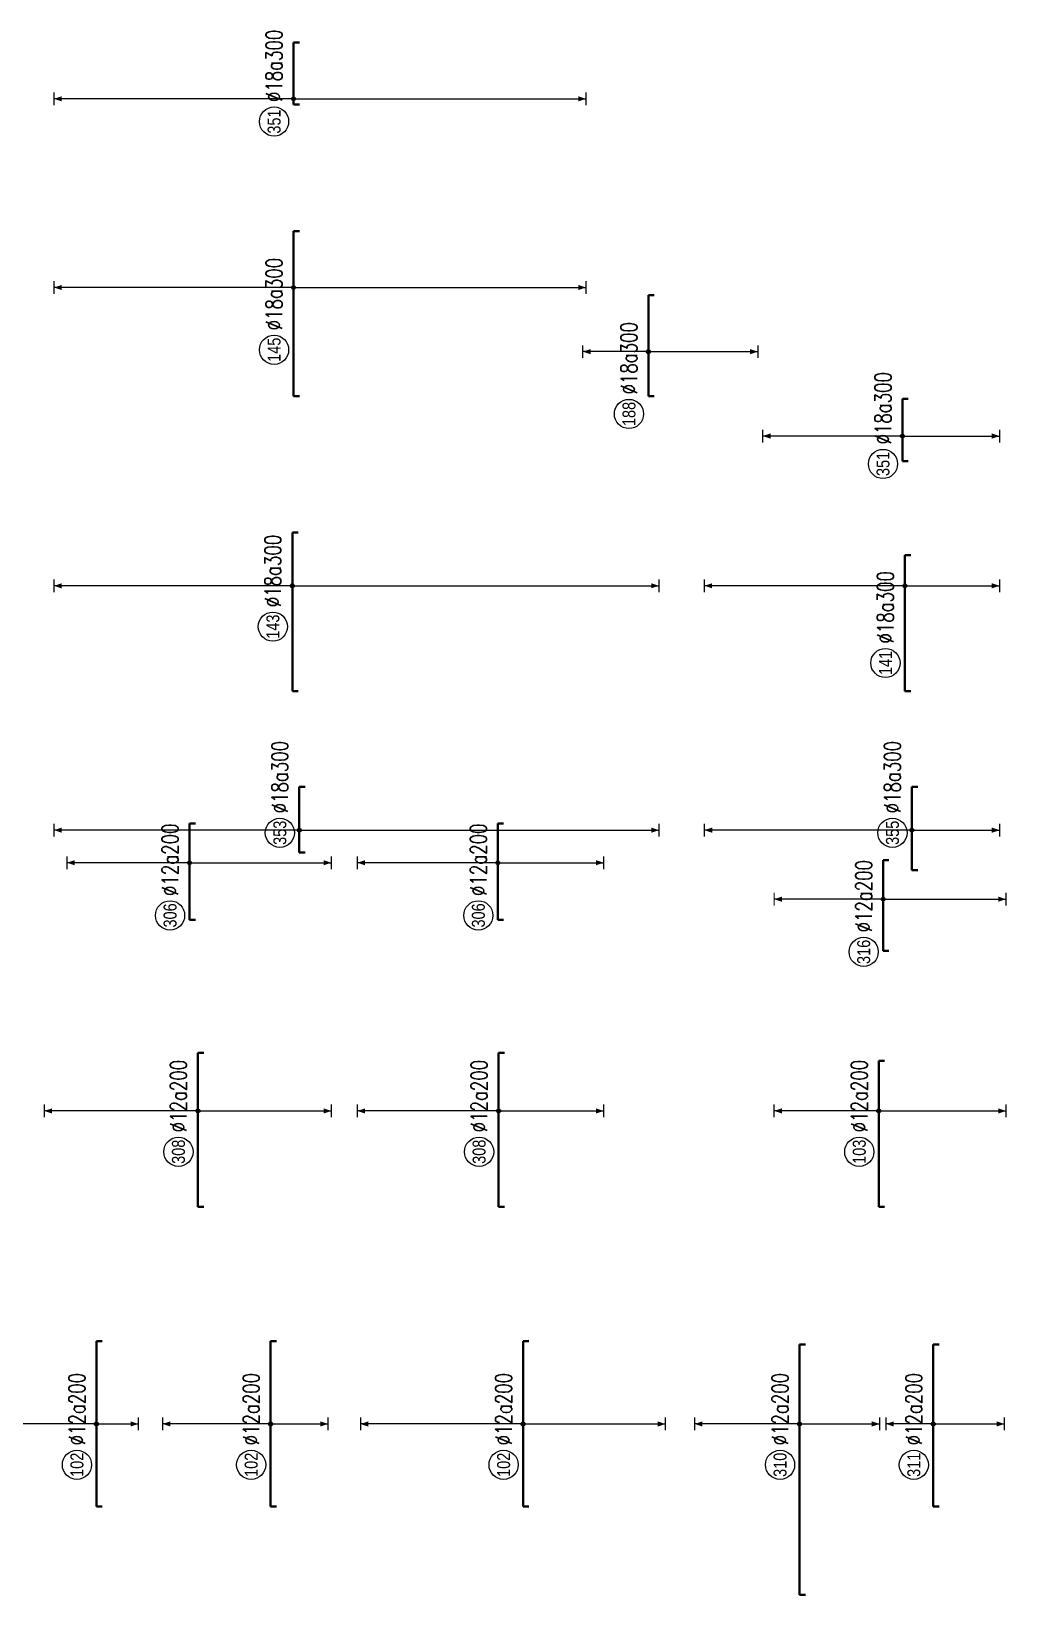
# Model space of a CAD drawing. Header units: millimetres. Extents: x -415354 to 592036, y -374841 to 139309.
# Drawn here: x 130700 to 160770, y -324820 to -276589 of the extents above; entities that cross this region are included whole.
import ezdxf
from ezdxf.enums import TextEntityAlignment as Align

# ---------------------------------------------------------------- set-up
doc = ezdxf.new("R2010")
doc.units = ezdxf.units.MM
doc.header["$MEASUREMENT"] = 0
for name, color, linetype, lineweight in [('NDC_S_DIM', 1, 'Continuous', 15), ('NDC_S_REBAR', 4, 'Continuous', 35), ('NDC_S_VN TEXT', 7, 'Continuous', 20)]:
    doc.layers.add(name, color=color, linetype=linetype, lineweight=lineweight)
doc.styles.add('ARIAL', font='arial.ttf', dxfattribs={"width": 0.8})
doc.styles.add('NDC_EN TXT', font='romans.shx', dxfattribs={"width": 0.8})

# ---------------------------------------------------------------- blocks, each defined once
blk = doc.blocks.new('*U207')
h = blk.add_hatch(color=6)
edge = h.paths.add_edge_path()
edge.add_arc((-2.99, 0), 0.3, 0, 360)
at = {"layer": 'NDC_S_DIM', "color": 8}
for q in [(-2.99, 24.79), (-2.99, -6.46)]:
    blk.add_line((-2.99, 0), q, dxfattribs=at)
for points in [[(-3.99, 24.79, 0.2, 0.2, 0), (-1.99, 24.79, 0, 0, 0)], [(-3.99, -6.46, 0.2, 0.2, 0), (-1.99, -6.46, 0, 0, 0)]]:
    blk.add_lwpolyline(points, format="xyseb", dxfattribs=at)
at = {"layer": 'NDC_S_DIM'}
blk.add_circle((-9.29, 3), 2.25, dxfattribs=at)
at = {"layer": 'NDC_S_DIM', "color": 6}
blk.add_circle((-2.99, 0), 0.3, dxfattribs=at)
at = {"layer": 'NDC_S_DIM', "color": 8}
for points in [[(-3.39, 23.59), (-2.99, 24.79), (-2.59, 23.59)], [(-3.39, -5.26), (-2.99, -6.46), (-2.59, -5.26)]]:
    blk.add_solid(points, dxfattribs=at)
at = {"layer": 'NDC_S_REBAR'}
for p, q in [((0, 0), (-15.73, 0)), ((-15.73, 0), (-15.73, -0.9)), ((0, 0), (9.77, 0)), ((9.77, 0), (9.77, -0.9)), ((-15.73, -0.9), (-15.73, -0.9)), ((9.77, -0.9), (9.77, -0.9))]:
    blk.add_line(p, q, dxfattribs=at)
at = {"layer": 'NDC_S_VN TEXT', "style": 'ARIAL', "width": 0.8}
blk.add_attdef('KHT', text='', height=2, dxfattribs=at).set_placement((-9.29, 3), align=Align.MIDDLE_CENTER)
at = {"layer": 'NDC_S_VN TEXT', "color": 3, "style": 'NDC_EN TXT', "width": 0.75}
blk.add_attdef('DKT', (-6.29, 1.75), '', height=2.5, dxfattribs=at)
blk = doc.blocks.new('*U246')
h = blk.add_hatch(color=6)
edge = h.paths.add_edge_path()
edge.add_arc((-2.99, 0), 0.3, 0, 360)
at = {"layer": 'NDC_S_DIM', "color": 8}
for q in [(-2.99, 23.68), (-2.99, -20.57)]:
    blk.add_line((-2.99, 0), q, dxfattribs=at)
for points in [[(-3.99, 23.68, 0.2, 0.2, 0), (-1.99, 23.68, 0, 0, 0)], [(-3.99, -20.57, 0.2, 0.2, 0), (-1.99, -20.57, 0, 0, 0)]]:
    blk.add_lwpolyline(points, format="xyseb", dxfattribs=at)
at = {"layer": 'NDC_S_DIM'}
blk.add_circle((-9.29, 3), 2.25, dxfattribs=at)
at = {"layer": 'NDC_S_DIM', "color": 6}
blk.add_circle((-2.99, 0), 0.3, dxfattribs=at)
at = {"layer": 'NDC_S_DIM', "color": 8}
for points in [[(-3.39, 22.48), (-2.99, 23.68), (-2.59, 22.48)], [(-3.39, -19.37), (-2.99, -20.57), (-2.59, -19.37)]]:
    blk.add_solid(points, dxfattribs=at)
at = {"layer": 'NDC_S_REBAR'}
for p, q in [((0, 0), (-17.76, 0)), ((-17.76, 0), (-17.76, -0.9)), ((0, 0), (5.99, 0)), ((5.99, 0), (5.99, -0.9)), ((-17.76, -0.9), (-17.76, -0.9)), ((5.99, -0.9), (5.99, -0.9))]:
    blk.add_line(p, q, dxfattribs=at)
at = {"layer": 'NDC_S_VN TEXT', "style": 'ARIAL', "width": 0.8}
blk.add_attdef('KHT', text='', height=2, dxfattribs=at).set_placement((-9.29, 3), align=Align.MIDDLE_CENTER)
at = {"layer": 'NDC_S_VN TEXT', "color": 3, "style": 'NDC_EN TXT', "width": 0.75}
blk.add_attdef('DKT', (-6.29, 1.75), '', height=2.5, dxfattribs=at)
blk = doc.blocks.new('*U247')
h = blk.add_hatch(color=6)
edge = h.paths.add_edge_path()
edge.add_arc((-2.99, 0), 0.3, 0, 360)
at = {"layer": 'NDC_S_DIM', "color": 8}
for q in [(-2.99, 21.77), (-2.99, -16.21)]:
    blk.add_line((-2.99, 0), q, dxfattribs=at)
for points in [[(-3.99, 21.77, 0.2, 0.2, 0), (-1.99, 21.77, 0, 0, 0)], [(-3.99, -16.21, 0.2, 0.2, 0), (-1.99, -16.21, 0, 0, 0)]]:
    blk.add_lwpolyline(points, format="xyseb", dxfattribs=at)
at = {"layer": 'NDC_S_DIM'}
blk.add_circle((-9.29, 3), 2.25, dxfattribs=at)
at = {"layer": 'NDC_S_DIM', "color": 6}
blk.add_circle((-2.99, 0), 0.3, dxfattribs=at)
at = {"layer": 'NDC_S_DIM', "color": 8}
for points in [[(-3.39, 20.57), (-2.99, 21.77), (-2.59, 20.57)], [(-3.39, -15.01), (-2.99, -16.21), (-2.59, -15.01)]]:
    blk.add_solid(points, dxfattribs=at)
at = {"layer": 'NDC_S_REBAR'}
for p, q in [((0, 0), (-17.76, 0)), ((-17.76, 0), (-17.76, -0.9)), ((0, 0), (5.99, 0)), ((5.99, 0), (5.99, -0.9)), ((-17.76, -0.9), (-17.76, -0.9)), ((5.99, -0.9), (5.99, -0.9))]:
    blk.add_line(p, q, dxfattribs=at)
at = {"layer": 'NDC_S_VN TEXT', "style": 'ARIAL', "width": 0.8}
blk.add_attdef('KHT', text='', height=2, dxfattribs=at).set_placement((-9.29, 3), align=Align.MIDDLE_CENTER)
at = {"layer": 'NDC_S_VN TEXT', "color": 3, "style": 'NDC_EN TXT', "width": 0.75}
blk.add_attdef('DKT', (-6.29, 1.75), '', height=2.5, dxfattribs=at)
blk = doc.blocks.new('*U249')
h = blk.add_hatch(color=6)
edge = h.paths.add_edge_path()
edge.add_arc((-2.99, 0), 0.3, 0, 360)
at = {"layer": 'NDC_S_DIM', "color": 8}
for q in [(-2.99, 16.16), (-2.99, -12.34)]:
    blk.add_line((-2.99, 0), q, dxfattribs=at)
for points in [[(-3.99, 16.16, 0.2, 0.2, 0), (-1.99, 16.16, 0, 0, 0)], [(-3.99, -12.34, 0.2, 0.2, 0), (-1.99, -12.34, 0, 0, 0)]]:
    blk.add_lwpolyline(points, format="xyseb", dxfattribs=at)
at = {"layer": 'NDC_S_DIM'}
blk.add_circle((-9.29, 3), 2.25, dxfattribs=at)
at = {"layer": 'NDC_S_DIM', "color": 6}
blk.add_circle((-2.99, 0), 0.3, dxfattribs=at)
at = {"layer": 'NDC_S_DIM', "color": 8}
for points in [[(-3.39, 14.96), (-2.99, 16.16), (-2.59, 14.96)], [(-3.39, -11.14), (-2.99, -12.34), (-2.59, -11.14)]]:
    blk.add_solid(points, dxfattribs=at)
at = {"layer": 'NDC_S_REBAR'}
for p, q in [((0, 0), (-29.33, 0)), ((-29.33, 0), (-29.33, -0.9)), ((0, 0), (9.27, 0)), ((9.27, 0), (9.27, -0.9)), ((-29.33, -0.9), (-29.33, -0.9)), ((9.27, -0.9), (9.27, -0.9))]:
    blk.add_line(p, q, dxfattribs=at)
at = {"layer": 'NDC_S_VN TEXT', "style": 'ARIAL', "width": 0.8}
blk.add_attdef('KHT', text='', height=2, dxfattribs=at).set_placement((-9.29, 3), align=Align.MIDDLE_CENTER)
at = {"layer": 'NDC_S_VN TEXT', "color": 3, "style": 'NDC_EN TXT', "width": 0.75}
blk.add_attdef('DKT', (-6.29, 1.75), '', height=2.5, dxfattribs=at)
blk = doc.blocks.new('*U232')
h = blk.add_hatch(color=6)
edge = h.paths.add_edge_path()
edge.add_arc((-2.99, 0), 0.3, 0, 360)
at = {"layer": 'NDC_S_DIM', "color": 8}
for q in [(-2.99, 16.12), (-2.99, -19.63)]:
    blk.add_line((-2.99, 0), q, dxfattribs=at)
for points in [[(-3.99, 16.12, 0.2, 0.2, 0), (-1.99, 16.12, 0, 0, 0)], [(-3.99, -19.63, 0.2, 0.2, 0), (-1.99, -19.63, 0, 0, 0)]]:
    blk.add_lwpolyline(points, format="xyseb", dxfattribs=at)
at = {"layer": 'NDC_S_DIM'}
blk.add_circle((-9.29, 3), 2.25, dxfattribs=at)
at = {"layer": 'NDC_S_DIM', "color": 6}
blk.add_circle((-2.99, 0), 0.3, dxfattribs=at)
at = {"layer": 'NDC_S_DIM', "color": 8}
for points in [[(-3.39, 14.92), (-2.99, 16.12), (-2.59, 14.92)], [(-3.39, -18.43), (-2.99, -19.63), (-2.59, -18.43)]]:
    blk.add_solid(points, dxfattribs=at)
at = {"layer": 'NDC_S_REBAR'}
for p, q in [((0, 0), (-17.76, 0)), ((-17.76, 0), (-17.76, -0.9)), ((0, 0), (4.74, 0)), ((4.74, 0), (4.74, -0.9)), ((-17.76, -0.9), (-17.76, -0.9)), ((4.74, -0.9), (4.74, -0.9))]:
    blk.add_line(p, q, dxfattribs=at)
at = {"layer": 'NDC_S_VN TEXT', "style": 'ARIAL', "width": 0.8}
blk.add_attdef('KHT', text='', height=2, dxfattribs=at).set_placement((-9.29, 3), align=Align.MIDDLE_CENTER)
at = {"layer": 'NDC_S_VN TEXT', "color": 3, "style": 'NDC_EN TXT', "width": 0.75}
blk.add_attdef('DKT', (-6.29, 1.75), '', height=2.5, dxfattribs=at)
blk = doc.blocks.new('*U227')
h = blk.add_hatch(color=6)
edge = h.paths.add_edge_path()
edge.add_arc((-2.99, 0), 0.3, 0, 360)
at = {"layer": 'NDC_S_DIM', "color": 8}
for q in [(-2.99, 7.28), (-2.99, -10.97)]:
    blk.add_line((-2.99, 0), q, dxfattribs=at)
for points in [[(-3.99, 7.28, 0.2, 0.2, 0), (-1.99, 7.28, 0, 0, 0)], [(-3.99, -10.97, 0.2, 0.2, 0), (-1.99, -10.97, 0, 0, 0)]]:
    blk.add_lwpolyline(points, format="xyseb", dxfattribs=at)
at = {"layer": 'NDC_S_DIM'}
blk.add_circle((-9.29, 3), 2.25, dxfattribs=at)
at = {"layer": 'NDC_S_DIM', "color": 6}
blk.add_circle((-2.99, 0), 0.3, dxfattribs=at)
at = {"layer": 'NDC_S_DIM', "color": 8}
for points in [[(-3.39, 6.08), (-2.99, 7.28), (-2.59, 6.08)], [(-3.39, -9.77), (-2.99, -10.97), (-2.59, -9.77)]]:
    blk.add_solid(points, dxfattribs=at)
at = {"layer": 'NDC_S_REBAR'}
for p, q in [((0, 0), (-15.73, 0)), ((-15.73, 0), (-15.73, -0.9)), ((0, 0), (9.27, 0)), ((9.27, 0), (9.27, -0.9)), ((-15.73, -0.9), (-15.73, -0.9)), ((9.27, -0.9), (9.27, -0.9))]:
    blk.add_line(p, q, dxfattribs=at)
at = {"layer": 'NDC_S_VN TEXT', "style": 'ARIAL', "width": 0.8}
blk.add_attdef('KHT', text='', height=2, dxfattribs=at).set_placement((-9.29, 3), align=Align.MIDDLE_CENTER)
at = {"layer": 'NDC_S_VN TEXT', "color": 3, "style": 'NDC_EN TXT', "width": 0.75}
blk.add_attdef('DKT', (-6.29, 1.75), '', height=2.5, dxfattribs=at)
blk = doc.blocks.new('*U228')
h = blk.add_hatch(color=6)
edge = h.paths.add_edge_path()
edge.add_arc((-2.99, 0), 0.3, 0, 360)
at = {"layer": 'NDC_S_DIM', "color": 8}
for q in [(-2.99, 21.53), (-2.99, -14.97)]:
    blk.add_line((-2.99, 0), q, dxfattribs=at)
for points in [[(-3.99, 21.53, 0.2, 0.2, 0), (-1.99, 21.53, 0, 0, 0)], [(-3.99, -14.97, 0.2, 0.2, 0), (-1.99, -14.97, 0, 0, 0)]]:
    blk.add_lwpolyline(points, format="xyseb", dxfattribs=at)
at = {"layer": 'NDC_S_DIM'}
blk.add_circle((-7.29, 3), 2.25, dxfattribs=at)
at = {"layer": 'NDC_S_DIM', "color": 6}
blk.add_circle((-2.99, 0), 0.3, dxfattribs=at)
at = {"layer": 'NDC_S_DIM', "color": 8}
for points in [[(-3.39, 20.33), (-2.99, 21.53), (-2.59, 20.33)], [(-3.39, -13.77), (-2.99, -14.97), (-2.59, -13.77)]]:
    blk.add_solid(points, dxfattribs=at)
at = {"layer": 'NDC_S_REBAR'}
for p, q in [((0, 0), (-6.86, 0)), ((-6.86, 0), (-6.86, -0.9)), ((0, 0), (2.74, 0)), ((2.74, 0), (2.74, -0.9)), ((-6.86, -0.9), (-6.86, -0.9)), ((2.74, -0.9), (2.74, -0.9))]:
    blk.add_line(p, q, dxfattribs=at)
at = {"layer": 'NDC_S_VN TEXT', "style": 'ARIAL', "width": 0.8}
blk.add_attdef('KHT', text='', height=2, dxfattribs=at).set_placement((-7.29, 3), align=Align.MIDDLE_CENTER)
at = {"layer": 'NDC_S_VN TEXT', "color": 3, "style": 'NDC_EN TXT', "width": 0.75}
blk.add_attdef('DKT', (-4.29, 1.75), '', height=2.5, dxfattribs=at)
blk = doc.blocks.new('*U639')
h = blk.add_hatch(color=6)
edge = h.paths.add_edge_path()
edge.add_arc((-2.99, 0), 0.3, 0, 360)
at = {"layer": 'NDC_S_DIM', "color": 8}
for q in [(-2.99, 36.92), (-2.99, -45.08)]:
    blk.add_line((-2.99, 0), q, dxfattribs=at)
for points in [[(-3.99, 36.92, 0.2, 0.2, 0), (-1.99, 36.92, 0, 0, 0)], [(-3.99, -45.08, 0.2, 0.2, 0), (-1.99, -45.08, 0, 0, 0)]]:
    blk.add_lwpolyline(points, format="xyseb", dxfattribs=at)
at = {"layer": 'NDC_S_DIM'}
blk.add_circle((-12.6, 3), 2.25, dxfattribs=at)
at = {"layer": 'NDC_S_DIM', "color": 6}
blk.add_circle((-2.99, 0), 0.3, dxfattribs=at)
at = {"layer": 'NDC_S_DIM', "color": 8}
for points in [[(-3.39, 35.72), (-2.99, 36.92), (-2.59, 35.72)], [(-3.39, -43.88), (-2.99, -45.08), (-2.59, -43.88)]]:
    blk.add_solid(points, dxfattribs=at)
at = {"layer": 'NDC_S_REBAR'}
for p, q in [((0, 0), (-19.78, 0)), ((-19.78, 0), (-19.78, -0.9)), ((0, 0), (5.72, 0)), ((5.72, 0), (5.72, -0.9)), ((-19.78, -0.9), (-19.78, -0.9)), ((5.72, -0.9), (5.72, -0.9))]:
    blk.add_line(p, q, dxfattribs=at)
at = {"layer": 'NDC_S_VN TEXT', "style": 'ARIAL', "width": 0.8}
blk.add_attdef('KHT', text='', height=2, dxfattribs=at).set_placement((-12.6, 3), align=Align.MIDDLE_CENTER)
at = {"layer": 'NDC_S_VN TEXT', "color": 3, "style": 'NDC_EN TXT', "width": 0.75}
blk.add_attdef('DKT', (-9.6, 1.75), '', height=2.5, dxfattribs=at)
blk = doc.blocks.new('*U638')
h = blk.add_hatch(color=6)
edge = h.paths.add_edge_path()
edge.add_arc((-2.99, 0), 0.3, 0, 360)
at = {"layer": 'NDC_S_DIM', "color": 8}
for q in [(-2.99, 36.92), (-2.99, -45.08)]:
    blk.add_line((-2.99, 0), q, dxfattribs=at)
for points in [[(-3.99, 36.92, 0.2, 0.2, 0), (-1.99, 36.92, 0, 0, 0)], [(-3.99, -45.08, 0.2, 0.2, 0), (-1.99, -45.08, 0, 0, 0)]]:
    blk.add_lwpolyline(points, format="xyseb", dxfattribs=at)
at = {"layer": 'NDC_S_DIM'}
blk.add_circle((-6.5, 3), 2.25, dxfattribs=at)
at = {"layer": 'NDC_S_DIM', "color": 6}
blk.add_circle((-2.99, 0), 0.3, dxfattribs=at)
at = {"layer": 'NDC_S_DIM', "color": 8}
for points in [[(-3.39, 35.72), (-2.99, 36.92), (-2.59, 35.72)], [(-3.39, -43.88), (-2.99, -45.08), (-2.59, -43.88)]]:
    blk.add_solid(points, dxfattribs=at)
at = {"layer": 'NDC_S_REBAR'}
for p, q in [((0, 0), (-3.88, 0)), ((-3.88, 0), (-3.88, -0.9)), ((0, 0), (5.72, 0)), ((5.72, 0), (5.72, -0.9)), ((-3.88, -0.9), (-3.88, -0.9)), ((5.72, -0.9), (5.72, -0.9))]:
    blk.add_line(p, q, dxfattribs=at)
at = {"layer": 'NDC_S_VN TEXT', "style": 'ARIAL', "width": 0.8}
blk.add_attdef('KHT', text='', height=2, dxfattribs=at).set_placement((-6.5, 3), align=Align.MIDDLE_CENTER)
at = {"layer": 'NDC_S_VN TEXT', "color": 3, "style": 'NDC_EN TXT', "width": 0.75}
blk.add_attdef('DKT', (-3.5, 1.75), '', height=2.5, dxfattribs=at)
blk = doc.blocks.new('*U640')
h = blk.add_hatch(color=6)
edge = h.paths.add_edge_path()
edge.add_arc((-2.99, 0), 0.3, 0, 360)
at = {"layer": 'NDC_S_DIM', "color": 8}
for q in [(-2.99, 36.74), (-2.99, -56.51)]:
    blk.add_line((-2.99, 0), q, dxfattribs=at)
for points in [[(-3.99, 36.74, 0.2, 0.2, 0), (-1.99, 36.74, 0, 0, 0)], [(-3.99, -56.51, 0.2, 0.2, 0), (-1.99, -56.51, 0, 0, 0)]]:
    blk.add_lwpolyline(points, format="xyseb", dxfattribs=at)
at = {"layer": 'NDC_S_DIM'}
blk.add_circle((-9.29, 3), 2.25, dxfattribs=at)
at = {"layer": 'NDC_S_DIM', "color": 6}
blk.add_circle((-2.99, 0), 0.3, dxfattribs=at)
at = {"layer": 'NDC_S_DIM', "color": 8}
for points in [[(-3.39, 35.54), (-2.99, 36.74), (-2.59, 35.54)], [(-3.39, -55.31), (-2.99, -56.51), (-2.59, -55.31)]]:
    blk.add_solid(points, dxfattribs=at)
at = {"layer": 'NDC_S_REBAR'}
for p, q in [((0, 0), (-19.26, 0)), ((-19.26, 0), (-19.26, -0.9)), ((0, 0), (5.24, 0)), ((5.24, 0), (5.24, -0.9)), ((-19.26, -0.9), (-19.26, -0.9)), ((5.24, -0.9), (5.24, -0.9))]:
    blk.add_line(p, q, dxfattribs=at)
at = {"layer": 'NDC_S_VN TEXT', "style": 'ARIAL', "width": 0.8}
blk.add_attdef('KHT', text='', height=2, dxfattribs=at).set_placement((-9.29, 3), align=Align.MIDDLE_CENTER)
at = {"layer": 'NDC_S_VN TEXT', "color": 3, "style": 'NDC_EN TXT', "width": 0.75}
blk.add_attdef('DKT', (-6.29, 1.75), '', height=2.5, dxfattribs=at)
blk = doc.blocks.new('*U641')
h = blk.add_hatch(color=6)
edge = h.paths.add_edge_path()
edge.add_arc((-2.99, 0), 0.3, 0, 360)
at = {"layer": 'NDC_S_DIM', "color": 8}
for q in [(-2.99, 37.81), (-2.99, -55.44)]:
    blk.add_line((-2.99, 0), q, dxfattribs=at)
for points in [[(-3.99, 37.81, 0.2, 0.2, 0), (-1.99, 37.81, 0, 0, 0)], [(-3.99, -55.44, 0.2, 0.2, 0), (-1.99, -55.44, 0, 0, 0)]]:
    blk.add_lwpolyline(points, format="xyseb", dxfattribs=at)
at = {"layer": 'NDC_S_DIM'}
blk.add_circle((-3.4, 3), 2.25, dxfattribs=at)
at = {"layer": 'NDC_S_DIM', "color": 6}
blk.add_circle((-2.99, 0), 0.3, dxfattribs=at)
at = {"layer": 'NDC_S_DIM', "color": 8}
for points in [[(-3.39, 36.61), (-2.99, 37.81), (-2.59, 36.61)], [(-3.39, -54.24), (-2.99, -55.44), (-2.59, -54.24)]]:
    blk.add_solid(points, dxfattribs=at)
at = {"layer": 'NDC_S_REBAR'}
for p, q in [((0, 0), (-6.42, 0)), ((-6.42, 0), (-6.42, -0.9)), ((0, 0), (3.68, 0)), ((3.68, 0), (3.68, -0.9)), ((-6.42, -0.9), (-6.42, -0.9)), ((3.68, -0.9), (3.68, -0.9))]:
    blk.add_line(p, q, dxfattribs=at)
at = {"layer": 'NDC_S_VN TEXT', "style": 'ARIAL', "width": 0.8}
blk.add_attdef('KHT', text='', height=2, dxfattribs=at).set_placement((-3.4, 3), align=Align.MIDDLE_CENTER)
at = {"layer": 'NDC_S_VN TEXT', "color": 3, "style": 'NDC_EN TXT', "width": 0.75}
blk.add_attdef('DKT', (-0.4, 1.75), '', height=2.5, dxfattribs=at)
blk = doc.blocks.new('*U643')
h = blk.add_hatch(color=6)
edge = h.paths.add_edge_path()
edge.add_arc((-2.99, 0), 0.3, 0, 360)
at = {"layer": 'NDC_S_DIM', "color": 8}
for q in [(-2.99, 10.12), (-2.99, -16.88)]:
    blk.add_line((-2.99, 0), q, dxfattribs=at)
for points in [[(-3.99, 10.12, 0.2, 0.2, 0), (-1.99, 10.12, 0, 0, 0)], [(-3.99, -16.88, 0.2, 0.2, 0), (-1.99, -16.88, 0, 0, 0)]]:
    blk.add_lwpolyline(points, format="xyseb", dxfattribs=at)
at = {"layer": 'NDC_S_DIM'}
blk.add_circle((-12.6, 3), 2.25, dxfattribs=at)
at = {"layer": 'NDC_S_DIM', "color": 6}
blk.add_circle((-2.99, 0), 0.3, dxfattribs=at)
at = {"layer": 'NDC_S_DIM', "color": 8}
for points in [[(-3.39, 8.92), (-2.99, 10.12), (-2.59, 8.92)], [(-3.39, -15.68), (-2.99, -16.88), (-2.59, -15.68)]]:
    blk.add_solid(points, dxfattribs=at)
at = {"layer": 'NDC_S_REBAR'}
for p, q in [((0, 0), (-9.88, 0)), ((-9.88, 0), (-9.88, -0.9)), ((0, 0), (5.72, 0)), ((5.72, 0), (5.72, -0.9)), ((-9.88, -0.9), (-9.88, -0.9)), ((5.72, -0.9), (5.72, -0.9))]:
    blk.add_line(p, q, dxfattribs=at)
at = {"layer": 'NDC_S_VN TEXT', "style": 'ARIAL', "width": 0.8}
blk.add_attdef('KHT', text='', height=2, dxfattribs=at).set_placement((-12.6, 3), align=Align.MIDDLE_CENTER)
at = {"layer": 'NDC_S_VN TEXT', "color": 3, "style": 'NDC_EN TXT', "width": 0.75}
blk.add_attdef('DKT', (-9.6, 1.75), '', height=2.5, dxfattribs=at)
blk = doc.blocks.new('*U644')
h = blk.add_hatch(color=6)
edge = h.paths.add_edge_path()
edge.add_arc((-2.99, 0), 0.3, 0, 360)
at = {"layer": 'NDC_S_DIM', "color": 8}
for q in [(-2.99, 30.91), (-2.99, -14.59)]:
    blk.add_line((-2.99, 0), q, dxfattribs=at)
for points in [[(-3.99, 30.91, 0.2, 0.2, 0), (-1.99, 30.91, 0, 0, 0)], [(-3.99, -14.59, 0.2, 0.2, 0), (-1.99, -14.59, 0, 0, 0)]]:
    blk.add_lwpolyline(points, format="xyseb", dxfattribs=at)
at = {"layer": 'NDC_S_DIM'}
blk.add_circle((-14.9, 3), 2.25, dxfattribs=at)
at = {"layer": 'NDC_S_DIM', "color": 6}
blk.add_circle((-2.99, 0), 0.3, dxfattribs=at)
at = {"layer": 'NDC_S_DIM', "color": 8}
for points in [[(-3.39, 29.71), (-2.99, 30.91), (-2.59, 29.71)], [(-3.39, -13.39), (-2.99, -14.59), (-2.59, -13.39)]]:
    blk.add_solid(points, dxfattribs=at)
at = {"layer": 'NDC_S_REBAR'}
for p, q in [((0, 0), (-19.26, 0)), ((-19.26, 0), (-19.26, -0.9)), ((0, 0), (1.74, 0)), ((1.74, 0), (1.74, -0.9)), ((-19.26, -0.9), (-19.26, -0.9)), ((1.74, -0.9), (1.74, -0.9))]:
    blk.add_line(p, q, dxfattribs=at)
at = {"layer": 'NDC_S_VN TEXT', "style": 'ARIAL', "width": 0.8}
blk.add_attdef('KHT', text='', height=2, dxfattribs=at).set_placement((-14.9, 3), align=Align.MIDDLE_CENTER)
at = {"layer": 'NDC_S_VN TEXT', "color": 3, "style": 'NDC_EN TXT', "width": 0.75}
blk.add_attdef('DKT', (-11.9, 1.75), '', height=2.5, dxfattribs=at)
blk = doc.blocks.new('*U645')
h = blk.add_hatch(color=6)
edge = h.paths.add_edge_path()
edge.add_arc((-2.99, 0), 0.3, 0, 360)
at = {"layer": 'NDC_S_DIM', "color": 8}
for q in [(-2.99, 31.98), (-2.99, -13.52)]:
    blk.add_line((-2.99, 0), q, dxfattribs=at)
for points in [[(-3.99, 31.98, 0.2, 0.2, 0), (-1.99, 31.98, 0, 0, 0)], [(-3.99, -13.52, 0.2, 0.2, 0), (-1.99, -13.52, 0, 0, 0)]]:
    blk.add_lwpolyline(points, format="xyseb", dxfattribs=at)
at = {"layer": 'NDC_S_DIM'}
blk.add_circle((-3.4, 3), 2.25, dxfattribs=at)
at = {"layer": 'NDC_S_DIM', "color": 6}
blk.add_circle((-2.99, 0), 0.3, dxfattribs=at)
at = {"layer": 'NDC_S_DIM', "color": 8}
for points in [[(-3.39, 30.78), (-2.99, 31.98), (-2.59, 30.78)], [(-3.39, -12.32), (-2.99, -13.52), (-2.59, -12.32)]]:
    blk.add_solid(points, dxfattribs=at)
at = {"layer": 'NDC_S_REBAR'}
for p, q in [((0, 0), (-9.16, 0)), ((-9.16, 0), (-9.16, -0.9)), ((0, 0), (3.68, 0)), ((3.68, 0), (3.68, -0.9)), ((-9.16, -0.9), (-9.16, -0.9)), ((3.68, -0.9), (3.68, -0.9))]:
    blk.add_line(p, q, dxfattribs=at)
at = {"layer": 'NDC_S_VN TEXT', "style": 'ARIAL', "width": 0.8}
blk.add_attdef('KHT', text='', height=2, dxfattribs=at).set_placement((-3.4, 3), align=Align.MIDDLE_CENTER)
at = {"layer": 'NDC_S_VN TEXT', "color": 3, "style": 'NDC_EN TXT', "width": 0.75}
blk.add_attdef('DKT', (-0.4, 1.75), '', height=2.5, dxfattribs=at)
blk = doc.blocks.new('*U815')
h = blk.add_hatch(color=6)
edge = h.paths.add_edge_path()
edge.add_arc((-2.07, 0), 0.3, 0, 360)
at = {"layer": 'NDC_S_DIM', "color": 8}
for q in [(-2.07, 18.89), (-2.07, -21.86)]:
    blk.add_line((-2.07, 0), q, dxfattribs=at)
for points in [[(-3.07, 18.89, 0.2, 0.2, 0), (-1.07, 18.89, 0, 0, 0)], [(-3.07, -21.86, 0.2, 0.2, 0), (-1.07, -21.86, 0, 0, 0)]]:
    blk.add_lwpolyline(points, format="xyseb", dxfattribs=at)
at = {"layer": 'NDC_S_DIM'}
blk.add_circle((-10.2, 3), 2.25, dxfattribs=at)
at = {"layer": 'NDC_S_DIM', "color": 6}
blk.add_circle((-2.07, 0), 0.3, dxfattribs=at)
at = {"layer": 'NDC_S_DIM', "color": 8}
for points in [[(-2.47, 17.69), (-2.07, 18.89), (-1.67, 17.69)], [(-2.47, -20.66), (-2.07, -21.86), (-1.67, -20.66)]]:
    blk.add_solid(points, dxfattribs=at)
at = {"layer": 'NDC_S_REBAR'}
for p, q in [((0, 0), (-10.88, 0)), ((-10.88, 0), (-10.88, -0.9)), ((0, 0), (3.97, 0)), ((3.97, 0), (3.97, -0.9)), ((-10.88, -0.9), (-10.88, -0.9)), ((3.97, -0.9), (3.97, -0.9))]:
    blk.add_line(p, q, dxfattribs=at)
at = {"layer": 'NDC_S_VN TEXT', "style": 'ARIAL', "width": 0.8}
blk.add_attdef('KHT', text='', height=2, dxfattribs=at).set_placement((-10.2, 3), align=Align.MIDDLE_CENTER)
at = {"layer": 'NDC_S_VN TEXT', "color": 3, "style": 'NDC_EN TXT', "width": 0.75}
blk.add_attdef('DKT', (-7.2, 1.75), '', height=2.5, dxfattribs=at)
blk = doc.blocks.new('*U816')
h = blk.add_hatch(color=6)
edge = h.paths.add_edge_path()
edge.add_arc((-2.07, 0), 0.3, 0, 360)
at = {"layer": 'NDC_S_DIM', "color": 8}
for q in [(-2.07, 21.66), (-2.07, -16.32)]:
    blk.add_line((-2.07, 0), q, dxfattribs=at)
for points in [[(-3.07, 21.66, 0.2, 0.2, 0), (-1.07, 21.66, 0, 0, 0)], [(-3.07, -16.32, 0.2, 0.2, 0), (-1.07, -16.32, 0, 0, 0)]]:
    blk.add_lwpolyline(points, format="xyseb", dxfattribs=at)
at = {"layer": 'NDC_S_DIM'}
blk.add_circle((-10.2, 3), 2.25, dxfattribs=at)
at = {"layer": 'NDC_S_DIM', "color": 6}
blk.add_circle((-2.07, 0), 0.3, dxfattribs=at)
at = {"layer": 'NDC_S_DIM', "color": 8}
for points in [[(-2.47, 20.46), (-2.07, 21.66), (-1.67, 20.46)], [(-2.47, -15.12), (-2.07, -16.32), (-1.67, -15.12)]]:
    blk.add_solid(points, dxfattribs=at)
at = {"layer": 'NDC_S_REBAR'}
for p, q in [((0, 0), (-10.88, 0)), ((-10.88, 0), (-10.88, -0.9)), ((0, 0), (3.97, 0)), ((3.97, 0), (3.97, -0.9)), ((-10.88, -0.9), (-10.88, -0.9)), ((3.97, -0.9), (3.97, -0.9))]:
    blk.add_line(p, q, dxfattribs=at)
at = {"layer": 'NDC_S_VN TEXT', "style": 'ARIAL', "width": 0.8}
blk.add_attdef('KHT', text='', height=2, dxfattribs=at).set_placement((-10.2, 3), align=Align.MIDDLE_CENTER)
at = {"layer": 'NDC_S_VN TEXT', "color": 3, "style": 'NDC_EN TXT', "width": 0.75}
blk.add_attdef('DKT', (-7.2, 1.75), '', height=2.5, dxfattribs=at)
blk = doc.blocks.new('*U817')
h = blk.add_hatch(color=6)
edge = h.paths.add_edge_path()
edge.add_arc((-2.07, 0), 0.3, 0, 360)
at = {"layer": 'NDC_S_DIM', "color": 8}
for q in [(-2.07, 16.8), (-2.07, -18.95)]:
    blk.add_line((-2.07, 0), q, dxfattribs=at)
for points in [[(-3.07, 16.8, 0.2, 0.2, 0), (-1.07, 16.8, 0, 0, 0)], [(-3.07, -18.95, 0.2, 0.2, 0), (-1.07, -18.95, 0, 0, 0)]]:
    blk.add_lwpolyline(points, format="xyseb", dxfattribs=at)
at = {"layer": 'NDC_S_DIM'}
blk.add_circle((-10.2, 3), 2.25, dxfattribs=at)
at = {"layer": 'NDC_S_DIM', "color": 6}
blk.add_circle((-2.07, 0), 0.3, dxfattribs=at)
at = {"layer": 'NDC_S_DIM', "color": 8}
for points in [[(-2.47, 15.6), (-2.07, 16.8), (-1.67, 15.6)], [(-2.47, -17.75), (-2.07, -18.95), (-1.67, -17.75)]]:
    blk.add_solid(points, dxfattribs=at)
at = {"layer": 'NDC_S_REBAR'}
for p, q in [((0, 0), (-10.02, 0)), ((-10.02, 0), (-10.02, -0.9)), ((0, 0), (3.97, 0)), ((3.97, 0), (3.97, -0.9)), ((-10.02, -0.9), (-10.02, -0.9)), ((3.97, -0.9), (3.97, -0.9))]:
    blk.add_line(p, q, dxfattribs=at)
at = {"layer": 'NDC_S_VN TEXT', "style": 'ARIAL', "width": 0.8}
blk.add_attdef('KHT', text='', height=2, dxfattribs=at).set_placement((-10.2, 3), align=Align.MIDDLE_CENTER)
at = {"layer": 'NDC_S_VN TEXT', "color": 3, "style": 'NDC_EN TXT', "width": 0.75}
blk.add_attdef('DKT', (-7.2, 1.75), '', height=2.5, dxfattribs=at)
blk = doc.blocks.new('*U819')
h = blk.add_hatch(color=6)
edge = h.paths.add_edge_path()
edge.add_arc((-2.99, 0), 0.3, 0, 360)
at = {"layer": 'NDC_S_DIM', "color": 8}
for q in [(-2.99, 16.64), (-2.99, -8.86)]:
    blk.add_line((-2.99, 0), q, dxfattribs=at)
for points in [[(-3.99, 16.64, 0.2, 0.2, 0), (-1.99, 16.64, 0, 0, 0)], [(-3.99, -8.86, 0.2, 0.2, 0), (-1.99, -8.86, 0, 0, 0)]]:
    blk.add_lwpolyline(points, format="xyseb", dxfattribs=at)
at = {"layer": 'NDC_S_DIM'}
blk.add_circle((-9.29, 3), 2.25, dxfattribs=at)
at = {"layer": 'NDC_S_DIM', "color": 6}
blk.add_circle((-2.99, 0), 0.3, dxfattribs=at)
at = {"layer": 'NDC_S_DIM', "color": 8}
for points in [[(-3.39, 15.44), (-2.99, 16.64), (-2.59, 15.44)], [(-3.39, -7.66), (-2.99, -8.86), (-2.59, -7.66)]]:
    blk.add_solid(points, dxfattribs=at)
at = {"layer": 'NDC_S_REBAR'}
for p, q in [((0, 0), (-15.73, 0)), ((-15.73, 0), (-15.73, -0.9)), ((0, 0), (9.77, 0)), ((9.77, 0), (9.77, -0.9)), ((-15.73, -0.9), (-15.73, -0.9)), ((9.77, -0.9), (9.77, -0.9))]:
    blk.add_line(p, q, dxfattribs=at)
at = {"layer": 'NDC_S_VN TEXT', "style": 'ARIAL', "width": 0.8}
blk.add_attdef('KHT', text='', height=2, dxfattribs=at).set_placement((-9.29, 3), align=Align.MIDDLE_CENTER)
at = {"layer": 'NDC_S_VN TEXT', "color": 3, "style": 'NDC_EN TXT', "width": 0.75}
blk.add_attdef('DKT', (-6.29, 1.75), '', height=2.5, dxfattribs=at)
blk = doc.blocks.new('*U820')
h = blk.add_hatch(color=6)
edge = h.paths.add_edge_path()
edge.add_arc((-2.99, 0), 0.3, 0, 360)
at = {"layer": 'NDC_S_DIM', "color": 8}
for q in [(-2.99, 25.05), (-2.99, -21.95)]:
    blk.add_line((-2.99, 0), q, dxfattribs=at)
for points in [[(-3.99, 25.05, 0.2, 0.2, 0), (-1.99, 25.05, 0, 0, 0)], [(-3.99, -21.95, 0.2, 0.2, 0), (-1.99, -21.95, 0, 0, 0)]]:
    blk.add_lwpolyline(points, format="xyseb", dxfattribs=at)
at = {"layer": 'NDC_S_DIM'}
blk.add_circle((-9.29, 3), 2.25, dxfattribs=at)
at = {"layer": 'NDC_S_DIM', "color": 6}
blk.add_circle((-2.99, 0), 0.3, dxfattribs=at)
at = {"layer": 'NDC_S_DIM', "color": 8}
for points in [[(-3.39, 23.85), (-2.99, 25.05), (-2.59, 23.85)], [(-3.39, -20.75), (-2.99, -21.95), (-2.59, -20.75)]]:
    blk.add_solid(points, dxfattribs=at)
at = {"layer": 'NDC_S_REBAR'}
for p, q in [((0, 0), (-15.73, 0)), ((-15.73, 0), (-15.73, -0.9)), ((0, 0), (9.77, 0)), ((9.77, 0), (9.77, -0.9)), ((-15.73, -0.9), (-15.73, -0.9)), ((9.77, -0.9), (9.77, -0.9))]:
    blk.add_line(p, q, dxfattribs=at)
at = {"layer": 'NDC_S_VN TEXT', "style": 'ARIAL', "width": 0.8}
blk.add_attdef('KHT', text='', height=2, dxfattribs=at).set_placement((-9.29, 3), align=Align.MIDDLE_CENTER)
at = {"layer": 'NDC_S_VN TEXT', "color": 3, "style": 'NDC_EN TXT', "width": 0.75}
blk.add_attdef('DKT', (-6.29, 1.75), '', height=2.5, dxfattribs=at)

msp = doc.modelspace()

# ---------------------------------------------------------------- block references
at = {"xscale": 200, "yscale": 200, "zscale": 200, "rotation": 90}
for name, p, values in [('*U638', (138784.3, -278074.4), {'KHT': '351', 'DKT': '%%C18a300'}), ('*U639', (138784.3, -283894.4), {'KHT': '145', 'DKT': '%%C18a300'}), ('*U643', (149724.7, -285874.4), {'KHT': '188', 'DKT': '%%C18a300'}), ('*U228', (157556.2, -288478.4), {'KHT': '351', 'DKT': '%%C18a300'}), ('*U640', (138747.5, -293097.1), {'KHT': '143', 'DKT': '%%C18a300'}), ('*U644', (157631.5, -293097.1), {'KHT': '141', 'DKT': '%%C18a300'}), ('*U641', (138962.6, -300635.4), {'KHT': '353', 'DKT': '%%C18a300'}), ('*U645', (157846.7, -300635.4), {'KHT': '355', 'DKT': '%%C18a300'}), ('*U815', (135577.7, -301824.1), {'KHT': '306', 'DKT': '%%C12a200'}), ('*U816', (145081.6, -301824.1), {'KHT': '306', 'DKT': '%%C12a200'}), ('*U817', (156960.7, -302949.1), {'KHT': '316', 'DKT': '%%C12a200'}), ('*U246', (135835.4, -309297.1), {'KHT': '308', 'DKT': '%%C12a200'}), ('*U247', (145104.5, -309297.1), {'KHT': '308', 'DKT': '%%C12a200'}), ('*U232', (156824.6, -309297.1), {'KHT': '103', 'DKT': '%%C12a200'}), ('*U207', (132707.4, -318954), {'KHT': '102', 'DKT': '%%C12a200'}), ('*U819', (138077.6, -318954), {'KHT': '102', 'DKT': '%%C12a200'}), ('*U820', (145860.2, -318954), {'KHT': '102', 'DKT': '%%C12a200'}), ('*U249', (154382.9, -318954), {'KHT': '310', 'DKT': '%%C12a200'}), ('*U227', (158505.5, -318954), {'KHT': '311', 'DKT': '%%C12a200'})]:
    msp.add_blockref(name, p, dxfattribs=at).add_auto_attribs(values)

doc.saveas('drawing.dxf')
